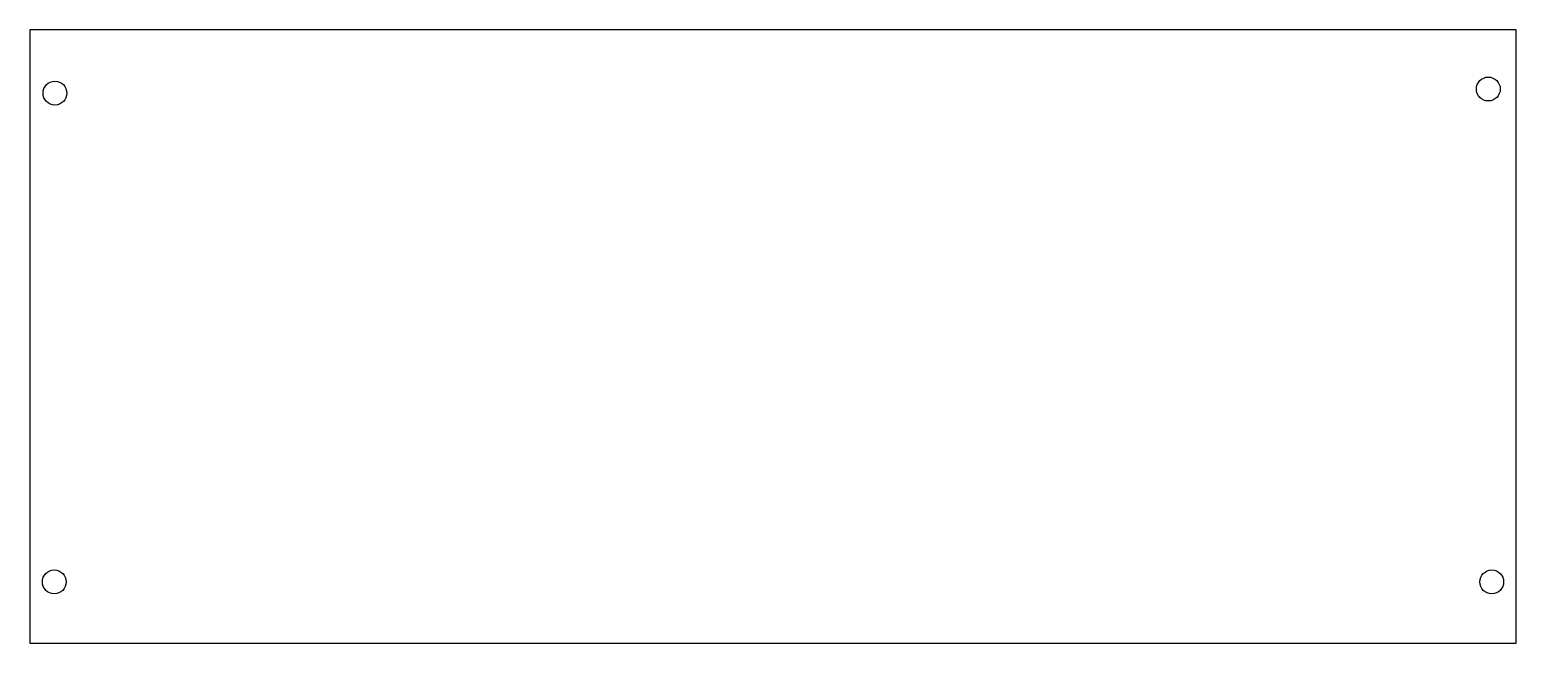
# Model space of a CAD drawing. Header units: millimetres. Extents: x 39 to 257, y 28 to 118.
import ezdxf

# ---------------------------------------------------------------- set-up
doc = ezdxf.new("R2010")
doc.units = ezdxf.units.MM
doc.header["$LTSCALE"] = 16.335
doc.layers.get('0').update_dxf_attribs({"linetype": 'CONTINUOUS'})
doc.layers.add('02___PRT_ALL_AXES', color=7, linetype='CONTINUOUS')

msp = doc.modelspace()

# ---------------------------------------------------------------- linework, layer by layer
at = {"color": 7, "linetype": 'Continuous'}
for p, q in [((38.7, 117.7), (38.7, 27.7)), ((256.7, 117.7), (38.7, 117.7)), ((256.7, 27.7), (256.7, 117.7)), ((38.7, 27.7), (256.7, 27.7))]:
    msp.add_line(p, q, dxfattribs=at)
at = {"layer": '02___PRT_ALL_AXES', "color": 7, "linetype": 'Continuous'}
for centre in [(42.4, 108.4), (252.6, 109), (42.3, 36.7), (253.1, 36.7)]:
    msp.add_circle(centre, 1.75, dxfattribs=at)

doc.saveas('drawing.dxf')
